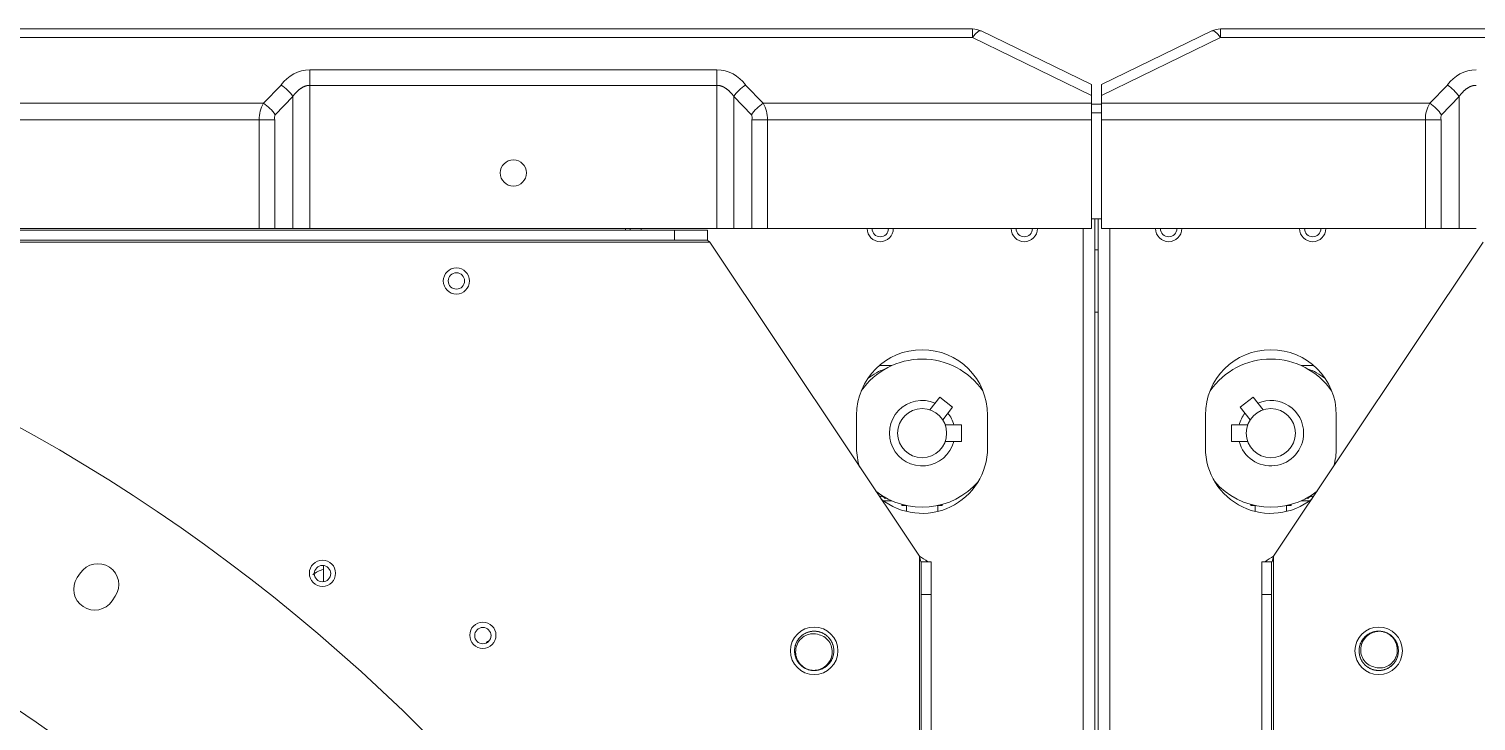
# Model space of a CAD drawing. Header units: millimetres. Extents: x 113490 to 142599, y -20467 to 115.
# Drawn here: x 130374.7 to 130816.7, y -9895.9 to -9684.5 of the extents above; entities that cross this region are included whole.
import ezdxf

# ---------------------------------------------------------------- set-up
doc = ezdxf.new("R2010")
doc.units = ezdxf.units.MM
doc.layers.add('DV3_0', color=7, linetype='Continuous')

msp = doc.modelspace()

# ---------------------------------------------------------------- linework, layer by layer
at = {"layer": 'DV3_0', "color": 7, "linetype": 'Continuous', "lineweight": 15}
for p, q in [((129547.62, -9684.49), (130662.86, -9684.49)), ((130665.48, -9685.09), (130699.24, -9701.49)), ((130702.24, -9701.49), (130736, -9685.09)), ((130738.62, -9684.49), (131853.86, -9684.49)), ((130699.24, -9701.49), (130699.24, -9704.81)), ((130699.24, -9701.49), (130699.24, -9704.81)), ((130702.24, -9704.81), (130702.24, -9701.49)), ((130699.24, -9707.21), (130699.24, -9704.81)), ((130699.24, -9707.21), (130699.24, -9704.81)), ((130702.24, -9707.21), (130702.24, -9704.81)), ((130699.24, -9707.21), (130699.24, -9712.24)), ((130699.24, -9707.21), (130699.24, -9712.24)), ((130699.24, -9707.49), (130700.74, -9707.49)), ((130700.74, -9707.49), (130702.24, -9707.49)), ((130702.24, -9712.24), (130702.24, -9707.21)), ((130699.24, -9745.49), (130699.24, -9712.24)), ((130699.24, -9745.49), (130699.24, -9712.24)), ((130702.24, -9745.49), (130702.24, -9712.24)), ((129638.58, -9745.99), (130571.9, -9745.99)), ((130360.26, -9745.49), (130445.02, -9745.49)), ((130449.79, -9745.49), (130445.02, -9745.49)), ((130449.79, -9745.49), (130455.31, -9745.49)), ((130460.48, -9745.49), (130455.31, -9745.49)), ((130584.8, -9745.49), (130460.48, -9745.49)), ((130556.84, -9745.49), (130556.84, -9745.99)), ((130571.9, -9748.99), (130571.9, -9745.99)), ((130571.9, -9745.99), (130581.9, -9745.99)), ((130581.9, -9745.99), (130581.9, -9748.99)), ((130589.96, -9745.49), (130584.8, -9745.49)), ((130589.96, -9745.49), (130595.49, -9745.49)), ((130600.26, -9745.49), (130595.49, -9745.49)), ((130600.26, -9745.49), (130699.24, -9745.49)), ((130699.24, -9742.49), (130700.74, -9742.49)), ((130700.24, -10374.49), (130700.24, -9742.49)), ((130700.24, -10374.49), (130700.24, -9742.49)), ((130700.74, -9742.49), (130702.24, -9742.49)), ((130701.24, -10374.49), (130701.24, -9742.49)), ((130801.22, -9745.49), (130702.24, -9745.49)), ((130805.99, -9745.49), (130801.22, -9745.49)), ((130805.99, -9745.49), (130811.51, -9745.49)), ((130816.68, -9745.49), (130811.51, -9745.49)), ((129638.58, -9748.99), (130571.9, -9748.99)), ((130581.9, -9748.99), (130571.9, -9748.99)), ((130581.9, -9748.99), (130581.9, -9749.17)), ((130646.64, -9845.59), (130582.64, -9749.59)), ((130818.84, -9749.59), (130754.84, -9845.59)), ((130701.24, -9751.98), (130700.24, -9751.98)), ((130701.24, -9770.98), (130700.24, -9770.98)), ((130701.24, -9770.98), (130700.24, -9770.98)), ((130638.18, -9787.36), (130634.4, -9787.36)), ((130767.08, -9787.36), (130763.3, -9787.36)), ((130652.86, -9796.98), (130649.84, -9800.87)), ((130652.86, -9796.98), (130656.81, -9800.04)), ((130744.67, -9800.04), (130748.62, -9796.98)), ((130751.64, -9800.87), (130748.62, -9796.98)), ((130627.48, -9802.49), (130627.48, -9812.49)), ((130653.79, -9803.93), (130656.81, -9800.04)), ((130667.48, -9812.49), (130667.48, -9802.49)), ((130734, -9812.49), (130734, -9802.49)), ((130744.67, -9800.04), (130747.69, -9803.93)), ((130774, -9802.49), (130774, -9812.49)), ((130659.48, -9805.49), (130654.55, -9805.49)), ((130659.48, -9805.49), (130659.48, -9810.49)), ((130742, -9810.49), (130742, -9805.49)), ((130746.92, -9805.49), (130742, -9805.49)), ((130654.55, -9810.49), (130659.48, -9810.49)), ((130742, -9810.49), (130746.92, -9810.49)), ((130634.62, -9827.56), (130635.19, -9826.99)), ((130635.18, -9826.98), (130636.18, -9827.98)), ((130635.66, -9828.62), (130638.18, -9828.62)), ((130636.18, -9827.98), (130636.43, -9827.74)), ((130641.32, -9829.77), (130641.32, -9830.12)), ((130653.64, -9830.12), (130653.64, -9829.77)), ((130747.84, -9829.77), (130747.84, -9830.12)), ((130760.16, -9830.12), (130760.16, -9829.77)), ((130763.3, -9828.62), (130765.82, -9828.62)), ((130765.05, -9827.74), (130765.3, -9827.98)), ((130766.3, -9826.98), (130765.3, -9827.98)), ((130766.29, -9826.99), (130766.86, -9827.56)), ((130642.75, -9830.12), (130641.32, -9830.12)), ((130642.72, -9830.12), (130642.72, -9831.92)), ((130653.64, -9830.12), (130652.21, -9830.12)), ((130652.24, -9831.92), (130652.24, -9830.12)), ((130747.84, -9830.12), (130749.26, -9830.12)), ((130749.24, -9830.12), (130749.24, -9831.92)), ((130758.73, -9830.12), (130760.16, -9830.12)), ((130758.76, -9831.92), (130758.76, -9830.12)), ((130647.06, -9847.26), (130646.64, -9845.59)), ((130647.06, -9847.26), (130647.24, -9847.26)), ((130647.24, -9857.26), (130647.24, -9847.26)), ((130647.24, -9847.26), (130650.24, -9847.26)), ((130650.24, -9847.26), (130650.24, -9857.26)), ((130751.24, -9847.26), (130754.24, -9847.26)), ((130751.24, -9857.26), (130751.24, -9847.26)), ((130754.24, -9847.26), (130754.41, -9847.26)), ((130754.24, -9847.26), (130754.24, -9857.26)), ((130754.84, -9845.59), (130754.41, -9847.26)), ((130390.4, -9850.7), (130389.45, -9852.11)), ((130464.63, -9848.41), (130464.63, -9853.37)), ((130400.09, -9859.23), (130401.04, -9857.81)), ((130647.24, -9857.26), (130647.24, -11851.51)), ((130650.24, -9857.26), (130647.24, -9857.26)), ((130650.24, -9857.26), (130650.24, -11851.51)), ((130754.24, -9857.26), (130751.24, -9857.26)), ((130751.24, -11847.85), (130751.24, -9857.26)), ((130754.24, -11847.85), (130754.24, -9857.26))]:
    msp.add_line(p, q, dxfattribs=at)
at = {"layer": 'DV3_0', "color": 7, "linetype": 'Continuous', "lineweight": 20}
for p, q in [((129547.62, -9687.14), (130662.86, -9687.14)), ((130662.86, -9684.49), (130662.86, -9687.14)), ((130662.86, -9687.14), (130699.24, -9704.81)), ((130702.24, -9704.81), (130738.62, -9687.14)), ((130738.62, -9687.14), (130738.62, -9684.49)), ((130738.62, -9687.14), (131853.86, -9687.14)), ((130460.48, -9696.95), (130584.8, -9696.95)), ((130460.48, -9696.95), (130460.48, -9701.73)), ((130584.8, -9696.95), (130584.8, -9701.73)), ((130446.35, -9707.21), (130451.73, -9701.62)), ((130460.48, -9701.73), (130584.8, -9701.73)), ((130460.48, -9745.49), (130460.48, -9701.73)), ((130584.8, -9745.49), (130584.8, -9701.73)), ((130593.54, -9701.62), (130598.93, -9707.21)), ((130807.93, -9701.62), (130802.55, -9707.21)), ((130449.93, -9710.7), (130455.31, -9705.11)), ((130455.31, -9745.49), (130455.31, -9705.11)), ((130589.96, -9705.11), (130595.35, -9710.7)), ((130589.96, -9745.49), (130589.96, -9705.11)), ((130811.51, -9705.11), (130806.13, -9710.7)), ((130811.51, -9705.11), (130811.51, -9745.49)), ((130446.35, -9707.21), (130358.93, -9707.21)), ((130699.24, -9707.21), (130598.93, -9707.21)), ((130699.24, -9710.09), (130700.74, -9710.09)), ((130700.74, -9710.09), (130702.24, -9710.09)), ((130802.55, -9707.21), (130702.24, -9707.21)), ((130445.02, -9712.24), (130360.26, -9712.24)), ((130445.02, -9745.49), (130445.02, -9712.24)), ((130445.02, -9712.24), (130449.79, -9712.24)), ((130449.79, -9745.49), (130449.79, -9712.24)), ((130600.26, -9712.24), (130595.49, -9712.24)), ((130595.49, -9712.24), (130595.49, -9745.49)), ((130699.24, -9712.24), (130600.26, -9712.24)), ((130600.26, -9712.24), (130600.26, -9745.49)), ((130801.22, -9712.24), (130702.24, -9712.24)), ((130805.99, -9712.24), (130801.22, -9712.24)), ((130801.22, -9712.24), (130801.22, -9745.49)), ((130805.99, -9712.24), (130805.99, -9745.49)), ((130558.31, -9745.99), (130558.31, -9745.49)), ((130561.63, -9745.99), (130561.63, -9745.49)), ((130696.64, -10374.49), (130696.64, -9745.49)), ((130696.64, -10374.49), (130696.64, -9745.49)), ((130704.84, -10374.49), (130704.84, -9745.49)), ((129627.84, -9749.59), (130582.64, -9749.59)), ((130646.64, -9845.59), (130646.64, -11865.47)), ((130754.84, -11862.07), (130754.84, -9845.59))]:
    msp.add_line(p, q, dxfattribs=at)
at = {"layer": 'DV3_0', "color": 7, "linetype": 'Continuous', "lineweight": 15}
for centre, radius in [((130522.64, -9728.49), 4), ((130505.24, -9761.49), 4), ((130505.25, -9761.49), 2.5), ((130647.48, -9807.99), 7.5), ((130754, -9807.99), 7.5), ((130464.34, -9850.79), 4), ((130464.34, -9850.89), 2.5), ((130513.32, -9869.74), 4), ((130513.32, -9869.84), 2.5), ((130614.52, -9874.49), 7.25), ((130786.95, -9874.49), 7.25)]:
    msp.add_circle(centre, radius, dxfattribs=at)
for centre, radius, start, end in [((130662.86, -9690.49), 6, 64.0935, 90), ((130738.62, -9690.49), 6, 90, 115.9065), ((130634.69, -9745.49), 4, 180, 0), ((130634.69, -9745.49), 2.5, 180, 0), ((130678.69, -9745.49), 4, 180, 0), ((130678.69, -9745.49), 2.5, 180, 0), ((130722.79, -9745.49), 4, 180, 0), ((130722.79, -9745.49), 2.5, 180, 0), ((130766.79, -9745.49), 4, 180, 0), ((130766.79, -9745.49), 2.5, 180, 0), ((130579.36, -9754.47), 5.88, 56.0756, 64.4173), ((130105.24, -10288.99), 551.5, 15.4775, 74.5225), ((131296.24, -10288.99), 551.5, 105.4775, 164.5225), ((130647.48, -9802.49), 20, 0, 180), ((130647.48, -9807.99), 22.63, 34.9105, 145.1427), ((130754, -9802.49), 20, 0, 180), ((130754, -9807.99), 22.63, 34.8782, 145.1104), ((130647.48, -9807.99), 10, 66.6866, 345.5225), ((130754, -9807.99), 10, 0, 113.3134), ((130647.48, -9807.99), 10, 14.4775, 37.7316), ((130754, -9807.99), 10, 142.2684, 165.5225), ((130105.24, -10288.99), 477.5, 46.9802, 133.0198), ((130754, -9807.99), 10, 194.4775, 0), ((130647.48, -9812.49), 20, 180, 197.1139), ((130647.48, -9812.49), 20, 231.3142, 0), ((130754, -9812.49), 20, 180, 308.6858), ((130754, -9812.49), 20, 343.934, 0), ((130647.48, -9807.99), 22.63, 231.3833, 319.4328), ((130754, -9807.99), 22.63, 220.5417, 308.6028), ((130105.24, -10288.99), 456, 45.9967, 135.345), ((130105.24, -10288.99), 453.5, 45.9921, 90), ((130636.92, -9863.19), 20.1, 52.3918, 61.0769), ((130764.56, -9863.19), 20.1, 118.9231, 127.6082), ((130394.77, -9855.67), 6.4, 146.25, 326.25), ((130395.72, -9854.26), 6.4, 326.25, 146.25), ((130105.24, -10288.99), 457, 46.1533, 71.5308), ((130786.95, -9874.49), 6, 64.8963, 82.5227), ((130614.52, -9874.49), 6, 244.8963, 262.5227)]:
    msp.add_arc(centre, radius, start, end, dxfattribs=at)
at = {"layer": 'DV3_0', "color": 7, "linetype": 'Continuous', "lineweight": 20}
for centre, radius, start, end in [((130460.73, -9707.93), 10.99, 91.315, 144.9259), ((130584.55, -9707.93), 10.99, 35.0742, 88.685), ((130816.93, -9707.93), 10.99, 91.315, 144.9259), ((130454.35, -9712.01), 9.33, 149.0311, 181.4263), ((130590.93, -9712.01), 9.33, 358.5734, 30.9691), ((130810.55, -9712.01), 9.33, 149.0304, 181.427), ((130451.58, -9711.63), 1.89, 150.7558, 198.9991), ((130593.7, -9711.63), 1.89, 341.0011, 29.2441), ((130807.78, -9711.63), 1.89, 150.7542, 199.0007), ((130105.24, -10288.99), 461.75, 46.1456, 74.9574)]:
    msp.add_arc(centre, radius, start, end, dxfattribs=at)
for centre, major_axis, ratio, start_param, end_param in [((130662.86, -9690.49), (-2.62, -5.4), 0.282676, 3.141593, 4.185324), ((130738.62, -9690.49), (2.62, -5.4), 0.282676, 2.097861, 3.141593), ((130642.04, -9807.99), (0, 20.63), 0.922201, 0.30733, 0.621493), ((130759.44, -9807.99), (0, 20.63), 0.922201, 5.661968, 5.975856), ((130642.04, -9807.99), (0, 20.63), 0.922201, 2.763806, 2.796406), ((130759.44, -9807.99), (0, 20.63), 0.922201, 3.486779, 3.519379)]:
    msp.add_ellipse(centre, major_axis=major_axis, ratio=ratio, start_param=start_param, end_param=end_param, dxfattribs=at)
at = {"layer": 'DV3_0', "color": 7, "linetype": 'Continuous', "lineweight": 15}
for centre, major_axis, ratio, start_param, end_param in [((130451.73, -9705.11), (-4.49, 4.33), 0.436952, 4.286545, 5.110795), ((130593.54, -9705.11), (4.49, 4.33), 0.436952, 1.172391, 1.99664), ((130807.93, -9705.11), (4.49, -4.33), 0.436952, 1.144952, 1.969202), ((130446.35, -9710.7), (-4.49, 4.33), 0.436952, 4.286545, 5.110795), ((130598.93, -9710.7), (4.49, 4.33), 0.436952, 1.172391, 1.99664), ((130802.55, -9710.7), (4.49, -4.33), 0.436952, 1.144952, 1.969202), ((130515.09, -9874.99), (0, -3.5), 0.386711, 3.073909, 3.755425)]:
    msp.add_ellipse(centre, major_axis=major_axis, ratio=ratio, start_param=start_param, end_param=end_param, dxfattribs=at)
at = {"layer": 'DV3_0', "color": 7, "linetype": 'Continuous', "lineweight": 20}
for points, knots in [([(130455.31, -9705.11), (130455.38, -9705.01), (130455.51, -9704.83), (130455.71, -9704.57), (130455.91, -9704.33), (130456.11, -9704.1), (130456.3, -9703.89), (130456.49, -9703.7), (130456.68, -9703.51), (130456.86, -9703.34), (130457.04, -9703.18), (130457.22, -9703.03), (130457.39, -9702.89), (130457.56, -9702.77), (130457.73, -9702.65), (130457.9, -9702.54), (130458.06, -9702.44), (130458.22, -9702.35), (130458.38, -9702.26), (130458.54, -9702.18), (130458.7, -9702.11), (130458.85, -9702.05), (130459, -9701.99), (130459.15, -9701.94), (130459.3, -9701.89), (130459.45, -9701.85), (130459.6, -9701.82), (130459.75, -9701.79), (130459.9, -9701.77), (130460.04, -9701.75), (130460.19, -9701.74), (130460.33, -9701.73), (130460.43, -9701.73), (130460.48, -9701.73)], [0, 0, 0, 0, 0.049763, 0.097515, 0.143361, 0.187404, 0.22975, 0.270499, 0.309752, 0.347603, 0.384146, 0.419469, 0.453658, 0.486792, 0.51895, 0.550205, 0.580625, 0.610279, 0.639228, 0.667533, 0.695251, 0.722437, 0.749143, 0.775418, 0.801312, 0.826872, 0.852141, 0.877163, 0.901984, 0.926638, 0.951182, 0.975637, 1, 1, 1, 1]), ([(130584.8, -9701.73), (130584.85, -9701.73), (130584.95, -9701.73), (130585.09, -9701.74), (130585.24, -9701.75), (130585.38, -9701.77), (130585.53, -9701.79), (130585.68, -9701.82), (130585.83, -9701.85), (130585.97, -9701.89), (130586.12, -9701.94), (130586.28, -9701.99), (130586.43, -9702.05), (130586.58, -9702.11), (130586.74, -9702.18), (130586.9, -9702.26), (130587.06, -9702.35), (130587.22, -9702.44), (130587.38, -9702.54), (130587.55, -9702.65), (130587.72, -9702.77), (130587.89, -9702.89), (130588.06, -9703.03), (130588.24, -9703.18), (130588.42, -9703.34), (130588.6, -9703.51), (130588.79, -9703.7), (130588.98, -9703.89), (130589.17, -9704.1), (130589.37, -9704.33), (130589.56, -9704.57), (130589.76, -9704.83), (130589.9, -9705.01), (130589.96, -9705.11)], [0, 0, 0, 0, 0.024411, 0.048865, 0.073398, 0.098052, 0.122868, 0.147887, 0.173153, 0.198708, 0.224599, 0.250871, 0.277573, 0.304754, 0.332468, 0.360769, 0.389714, 0.419362, 0.449778, 0.481027, 0.51318, 0.546308, 0.58049, 0.615807, 0.652342, 0.690186, 0.729429, 0.77017, 0.812504, 0.856543, 0.902362, 0.950108, 1, 1, 1, 1]), ([(130816.68, -9701.73), (130816.63, -9701.73), (130816.53, -9701.73), (130816.39, -9701.74), (130816.24, -9701.75), (130816.09, -9701.77), (130815.95, -9701.79), (130815.8, -9701.82), (130815.65, -9701.85), (130815.5, -9701.89), (130815.35, -9701.94), (130815.2, -9701.99), (130815.05, -9702.05), (130814.9, -9702.11), (130814.74, -9702.18), (130814.58, -9702.26), (130814.42, -9702.35), (130814.26, -9702.44), (130814.1, -9702.54), (130813.93, -9702.65), (130813.76, -9702.77), (130813.59, -9702.89), (130813.42, -9703.03), (130813.24, -9703.18), (130813.06, -9703.34), (130812.88, -9703.51), (130812.69, -9703.7), (130812.5, -9703.89), (130812.31, -9704.1), (130812.11, -9704.33), (130811.91, -9704.57), (130811.71, -9704.83), (130811.58, -9705.01), (130811.51, -9705.11)], [0, 0, 0, 0, 0.024413, 0.048868, 0.073403, 0.098058, 0.122876, 0.147897, 0.173164, 0.198721, 0.224613, 0.250887, 0.277591, 0.304774, 0.33249, 0.360793, 0.38974, 0.419391, 0.449809, 0.481061, 0.513216, 0.546348, 0.580533, 0.615853, 0.652392, 0.69024, 0.729488, 0.770232, 0.812573, 0.856611, 0.902453, 0.950186, 1, 1, 1, 1])]:
    msp.add_open_spline(points, degree=3, knots=knots, dxfattribs=at)
at = {"layer": 'DV3_0', "color": 7, "linetype": 'Continuous', "lineweight": 15}
msp.add_open_spline([(130464.62, -9849.6), (130463.44, -9849.94), (130462.34, -9850.5), (130461.34, -9851.23)], degree=3, dxfattribs=at)
for points in [[(130608.98, -9876.79), (130610.31, -9879.99), (130613.74, -9880.44), (130617.18, -9880.89), (130619.28, -9878.14), (130621.39, -9875.39), (130620.06, -9872.19), (130618.74, -9868.99), (130615.3, -9868.54), (130611.87, -9868.09), (130609.76, -9870.84), (130607.65, -9873.59), (130608.98, -9876.79), (130610.31, -9879.99), (130613.74, -9880.44), (130617.18, -9880.89), (130619.28, -9878.14), (130621.39, -9875.39), (130620.06, -9872.19), (130618.74, -9868.99), (130615.3, -9868.54), (130611.87, -9868.09), (130609.76, -9870.84), (130607.65, -9873.59), (130608.98, -9876.79), (130609.87, -9878.94), (130611.98, -9879.92)], [(130792.5, -9872.19), (130791.17, -9868.99), (130787.73, -9868.54), (130784.3, -9868.09), (130782.19, -9870.84), (130780.08, -9873.59), (130781.41, -9876.79), (130782.74, -9879.99), (130786.17, -9880.44), (130789.61, -9880.89), (130791.72, -9878.14), (130793.82, -9875.39), (130792.5, -9872.19), (130791.17, -9868.99), (130787.73, -9868.54), (130784.3, -9868.09), (130782.19, -9870.84), (130780.08, -9873.59), (130781.41, -9876.79), (130782.74, -9879.99), (130786.17, -9880.44), (130789.61, -9880.89), (130791.72, -9878.14), (130793.82, -9875.39), (130792.5, -9872.19), (130791.61, -9870.04), (130789.5, -9869.06)]]:
    msp.add_rational_spline(points, [1, 0.866025403784, 1, 0.866025403784, 1, 0.866025403784, 1, 0.866025403784, 1, 0.866025403784, 1, 0.866025403784, 1, 0.866025403784, 1, 0.866025403784, 1, 0.866025403784, 1, 0.866025403784, 1, 0.866025403784, 1, 0.866025403784, 1, 0.90591222949, 0.943976505854], degree=2, knots=[0.94372108, 0.94372108, 0.94372108, 0.9481517, 0.9481517, 0.95258231, 0.95258231, 0.95701293, 0.95701293, 0.96144354, 0.96144354, 0.96587416, 0.96587416, 0.97030477, 0.97030477, 0.97473539, 0.97473539, 0.979166, 0.979166, 0.98359662, 0.98359662, 0.98802723, 0.98802723, 0.99245785, 0.99245785, 0.99688846, 0.99688846, 1, 1, 1], dxfattribs=at)
for points in [[(130611.98, -9879.92), (130610.74, -9879.27), (130609.77, -9878.18), (130608.73, -9875.59), (130608.71, -9874.12), (130609.69, -9871.52), (130610.68, -9870.4), (130613.17, -9869.2), (130614.66, -9869.1), (130615.99, -9869.57)], [(130615.99, -9869.57), (130617.35, -9869.89), (130618.54, -9870.78), (130619.97, -9873.14), (130620.2, -9874.61), (130619.62, -9877.31), (130618.8, -9878.54), (130616.55, -9880.17), (130615.13, -9880.56), (130613.74, -9880.44)], [(130785.49, -9879.41), (130784.13, -9879.09), (130782.93, -9878.21), (130781.51, -9875.84), (130781.27, -9874.37), (130781.86, -9871.67), (130782.68, -9870.44), (130784.93, -9868.81), (130786.34, -9868.42), (130787.73, -9868.54)], [(130789.5, -9869.06), (130790.74, -9869.71), (130791.71, -9870.8), (130792.75, -9873.39), (130792.76, -9874.86), (130791.79, -9877.47), (130790.8, -9878.58), (130788.31, -9879.78), (130786.81, -9879.89), (130785.49, -9879.41)]]:
    msp.add_open_spline(points, degree=3, knots=[0, 0, 0, 0, 0.25, 0.25, 0.5, 0.5, 0.75, 0.75, 1, 1, 1, 1], dxfattribs=at)

doc.saveas('drawing.dxf')
